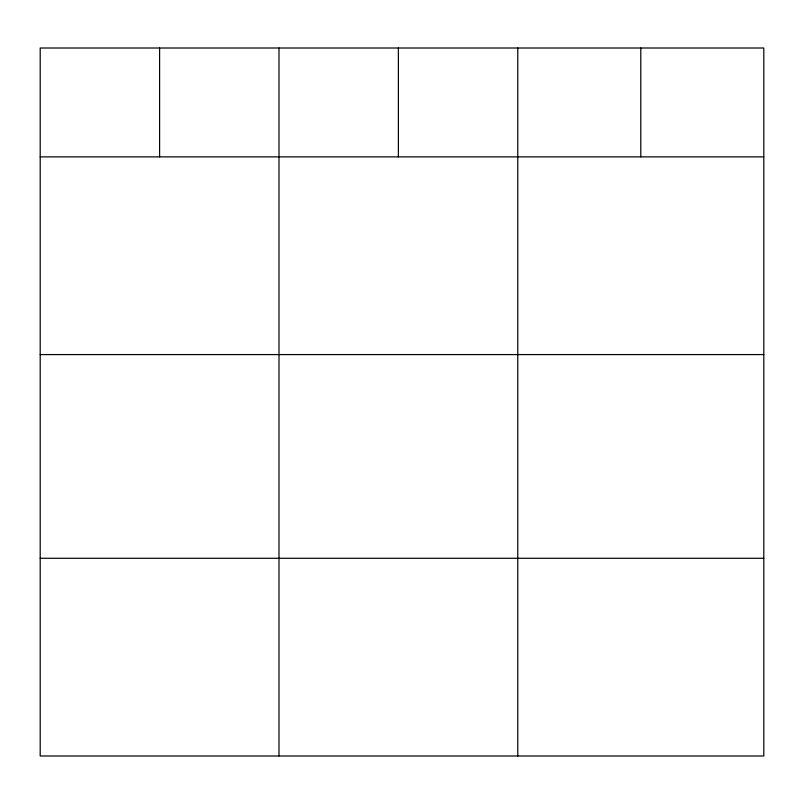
<?xml version="1.0" encoding="UTF-8"?>
<svg xmlns="http://www.w3.org/2000/svg" width="804" height="804" viewBox="0 0 804 804"><rect width="100%" height="100%" fill="white"/><g stroke="black" fill="none" stroke-linecap="round" stroke-linejoin="round"><path stroke-width="1.21" d="M763.8 354.584L763.8 48.009L40.2 48.009L40.2 755.991L763.8 755.991L763.8 354.584L40.2 354.584M40.2 156.87L763.8 156.87M40.2 558.277L763.8 558.277M640.788 48.009L640.788 156.87M517.776 48.009L517.776 755.991M398.382 48.009L398.382 156.87M278.988 48.009L278.988 755.991M159.594 48.009L159.594 156.87"/></g></svg>
